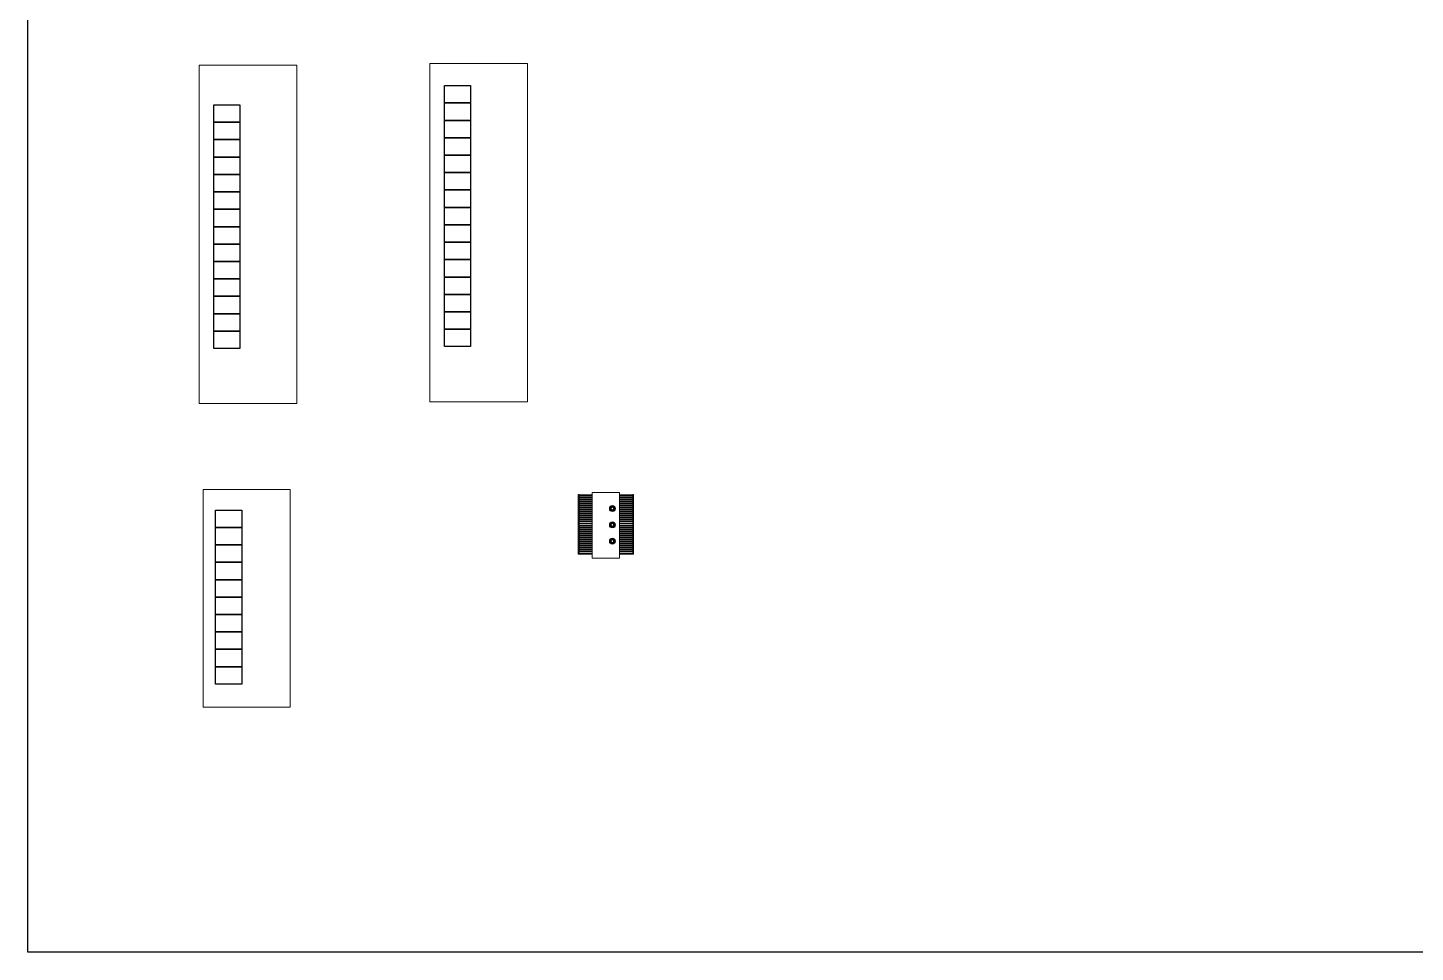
# Model space of a CAD drawing. Header units: metres. Extents: x 6 to 133, y 1 to 86.
# Drawn here: x 5.9 to 69.7, y 1.2 to 43.7 of the extents above; entities that cross this region are included whole.
import ezdxf

# ---------------------------------------------------------------- set-up
doc = ezdxf.new("R2010")
doc.units = ezdxf.units.M
doc.linetypes.add('DASHED', pattern=[0.75, 0.5, -0.25])
doc.layers.add('CABINET', color=50, linetype='Continuous')
doc.layers.add('Fence', color=252, linetype='Continuous')
doc.layers.add('KOMPONENTE', color=7, linetype='Continuous', lineweight=5)
doc.layers.add('L-STRUCTUR_SET_A', color=94, linetype='Continuous', lineweight=9)
doc.layers.add('NOPRINT', color=13, linetype='DASHED', plot=False)

# ---------------------------------------------------------------- blocks, each defined once
blk = doc.blocks.new('set_1s_1d')
at = {"layer": 'CABINET'}
for p, q in [((-43.336, -2.658, -0.301), (-42.136, -2.658, -0.301)), ((-43.336, -3.458, -0.301), (-43.336, -2.658, -0.301)), ((-42.136, -2.658, -0.301), (-42.136, -3.458, -0.301)), ((-53.943, -3.544, -0.301), (-52.743, -3.544, -0.301)), ((-53.943, -4.344, -0.301), (-53.943, -3.544, -0.301)), ((-52.743, -3.544, -0.301), (-52.743, -4.344, -0.301)), ((-43.336, -3.458, -0.301), (-42.136, -3.458, -0.301)), ((-43.336, -4.258, -0.301), (-43.336, -3.458, -0.301)), ((-42.136, -3.458, -0.301), (-43.336, -3.458, -0.301)), ((-42.136, -3.458, -0.301), (-42.136, -4.258, -0.301)), ((-53.943, -4.344, -0.301), (-52.743, -4.344, -0.301)), ((-53.943, -5.144, -0.301), (-53.943, -4.344, -0.301)), ((-52.743, -4.344, -0.301), (-53.943, -4.344, -0.301)), ((-52.743, -4.344, -0.301), (-52.743, -5.144, -0.301)), ((-43.336, -4.258, -0.301), (-42.136, -4.258, -0.301)), ((-43.336, -5.058, -0.301), (-43.336, -4.258, -0.301)), ((-42.136, -4.258, -0.301), (-43.336, -4.258, -0.301)), ((-42.136, -4.258, -0.301), (-42.136, -5.058, -0.301)), ((-43.336, -5.058, -0.301), (-42.136, -5.058, -0.301)), ((-43.336, -5.858, -0.301), (-43.336, -5.058, -0.301)), ((-42.136, -5.058, -0.301), (-43.336, -5.058, -0.301)), ((-42.136, -5.058, -0.301), (-42.136, -5.858, -0.301)), ((-53.943, -5.144, -0.301), (-52.743, -5.144, -0.301)), ((-53.943, -5.944, -0.301), (-53.943, -5.144, -0.301)), ((-52.743, -5.144, -0.301), (-53.943, -5.144, -0.301)), ((-52.743, -5.144, -0.301), (-52.743, -5.944, -0.301)), ((-53.943, -5.944, -0.301), (-52.743, -5.944, -0.301)), ((-53.943, -6.744, -0.301), (-53.943, -5.944, -0.301)), ((-52.743, -5.944, -0.301), (-53.943, -5.944, -0.301)), ((-52.743, -5.944, -0.301), (-52.743, -6.744, -0.301)), ((-43.336, -5.858, -0.301), (-42.136, -5.858, -0.301)), ((-43.336, -6.658, -0.301), (-43.336, -5.858, -0.301)), ((-42.136, -5.858, -0.301), (-43.336, -5.858, -0.301)), ((-42.136, -5.858, -0.301), (-42.136, -6.658, -0.301)), ((-53.943, -6.744, -0.301), (-52.743, -6.744, -0.301)), ((-53.943, -7.544, -0.301), (-53.943, -6.744, -0.301)), ((-52.743, -6.744, -0.301), (-53.943, -6.744, -0.301)), ((-52.743, -6.744, -0.301), (-52.743, -7.544, -0.301)), ((-43.336, -6.658, -0.301), (-42.136, -6.658, -0.301)), ((-43.336, -7.458, -0.301), (-43.336, -6.658, -0.301)), ((-42.136, -6.658, -0.301), (-43.336, -6.658, -0.301)), ((-42.136, -6.658, -0.301), (-42.136, -7.458, -0.301)), ((-53.943, -7.544, -0.301), (-52.743, -7.544, -0.301)), ((-53.943, -8.344, -0.301), (-53.943, -7.544, -0.301)), ((-52.743, -7.544, -0.301), (-53.943, -7.544, -0.301)), ((-52.743, -7.544, -0.301), (-52.743, -8.344, -0.301)), ((-43.336, -7.458, -0.301), (-42.136, -7.458, -0.301)), ((-43.336, -8.258, -0.301), (-43.336, -7.458, -0.301)), ((-42.136, -7.458, -0.301), (-43.336, -7.458, -0.301)), ((-42.136, -7.458, -0.301), (-42.136, -8.258, -0.301)), ((-43.336, -8.258, -0.301), (-42.136, -8.258, -0.301)), ((-43.336, -9.058, -0.301), (-43.336, -8.258, -0.301)), ((-42.136, -8.258, -0.301), (-43.336, -8.258, -0.301)), ((-42.136, -8.258, -0.301), (-42.136, -9.058, -0.301)), ((-53.943, -8.344, -0.301), (-52.743, -8.344, -0.301)), ((-53.943, -9.144, -0.301), (-53.943, -8.344, -0.301)), ((-52.743, -8.344, -0.301), (-53.943, -8.344, -0.301)), ((-52.743, -8.344, -0.301), (-52.743, -9.144, -0.301)), ((-53.943, -9.144, -0.301), (-52.743, -9.144, -0.301)), ((-53.943, -9.944, -0.301), (-53.943, -9.144, -0.301)), ((-52.743, -9.144, -0.301), (-53.943, -9.144, -0.301)), ((-52.743, -9.144, -0.301), (-52.743, -9.944, -0.301)), ((-43.336, -9.058, -0.301), (-42.136, -9.058, -0.301)), ((-43.336, -9.858, -0.301), (-43.336, -9.058, -0.301)), ((-42.136, -9.058, -0.301), (-43.336, -9.058, -0.301)), ((-42.136, -9.058, -0.301), (-42.136, -9.858, -0.301)), ((-53.943, -9.944, -0.301), (-52.743, -9.944, -0.301)), ((-53.943, -10.744, -0.301), (-53.943, -9.944, -0.301)), ((-52.743, -9.944, -0.301), (-53.943, -9.944, -0.301)), ((-52.743, -9.944, -0.301), (-52.743, -10.744, -0.301)), ((-43.336, -9.858, -0.301), (-42.136, -9.858, -0.301)), ((-43.336, -10.658, -0.301), (-43.336, -9.858, -0.301)), ((-42.136, -9.858, -0.301), (-43.336, -9.858, -0.301)), ((-42.136, -9.858, -0.301), (-42.136, -10.658, -0.301)), ((-53.943, -10.744, -0.301), (-52.743, -10.744, -0.301)), ((-53.943, -11.544, -0.301), (-53.943, -10.744, -0.301)), ((-52.743, -10.744, -0.301), (-53.943, -10.744, -0.301)), ((-52.743, -10.744, -0.301), (-52.743, -11.544, -0.301)), ((-43.336, -10.658, -0.301), (-42.136, -10.658, -0.301)), ((-43.336, -11.458, -0.301), (-43.336, -10.658, -0.301)), ((-42.136, -10.658, -0.301), (-43.336, -10.658, -0.301)), ((-42.136, -10.658, -0.301), (-42.136, -11.458, -0.301)), ((-43.336, -11.458, -0.301), (-42.136, -11.458, -0.301)), ((-43.336, -12.258, -0.301), (-43.336, -11.458, -0.301)), ((-42.136, -11.458, -0.301), (-43.336, -11.458, -0.301)), ((-42.136, -11.458, -0.301), (-42.136, -12.258, -0.301)), ((-53.943, -11.544, -0.301), (-52.743, -11.544, -0.301)), ((-53.943, -12.344, -0.301), (-53.943, -11.544, -0.301)), ((-52.743, -11.544, -0.301), (-53.943, -11.544, -0.301)), ((-52.743, -11.544, -0.301), (-52.743, -12.344, -0.301)), ((-53.943, -12.344, -0.301), (-52.743, -12.344, -0.301)), ((-53.943, -13.144, -0.301), (-53.943, -12.344, -0.301)), ((-52.743, -12.344, -0.301), (-53.943, -12.344, -0.301)), ((-52.743, -12.344, -0.301), (-52.743, -13.144, -0.301)), ((-43.336, -12.258, -0.301), (-42.136, -12.258, -0.301)), ((-43.336, -13.058, -0.301), (-43.336, -12.258, -0.301)), ((-42.136, -12.258, -0.301), (-43.336, -12.258, -0.301)), ((-42.136, -12.258, -0.301), (-42.136, -13.058, -0.301)), ((-52.743, -13.144, -0.301), (-53.943, -13.144, -0.301)), ((-53.943, -13.144, -0.301), (-52.743, -13.144, -0.301)), ((-53.943, -13.944, -0.301), (-53.943, -13.144, -0.301)), ((-52.743, -13.144, -0.301), (-52.743, -13.944, -0.301)), ((-42.136, -13.058, -0.301), (-43.336, -13.058, -0.301)), ((-43.336, -13.058, -0.301), (-42.136, -13.058, -0.301)), ((-43.336, -13.858, -0.301), (-43.336, -13.058, -0.301)), ((-42.136, -13.058, -0.301), (-42.136, -13.858, -0.301)), ((-52.743, -13.944, -0.301), (-53.943, -13.944, -0.301)), ((-53.943, -13.944, -0.301), (-52.743, -13.944, -0.301)), ((-53.943, -14.744, -0.301), (-53.943, -13.944, -0.301)), ((-52.743, -13.944, -0.301), (-52.743, -14.744, -0.301)), ((-42.136, -13.858, -0.301), (-43.336, -13.858, -0.301)), ((-43.336, -13.858, -0.301), (-42.136, -13.858, -0.301)), ((-43.336, -14.658, -0.301), (-43.336, -13.858, -0.301)), ((-42.136, -13.858, -0.301), (-42.136, -14.658, -0.301)), ((-42.136, -14.658, -0.301), (-43.336, -14.658, -0.301)), ((-52.743, -14.744, -0.301), (-53.943, -14.744, -0.301)), ((-53.863, -22.174), (-52.663, -22.174)), ((-53.863, -22.974), (-53.863, -22.174)), ((-52.663, -22.174), (-52.663, -22.974)), ((-53.863, -22.974), (-52.663, -22.974)), ((-53.863, -23.774), (-53.863, -22.974)), ((-52.663, -22.974), (-53.863, -22.974)), ((-52.663, -22.974), (-52.663, -23.774)), ((-53.863, -23.774), (-52.663, -23.774)), ((-53.863, -24.574), (-53.863, -23.774)), ((-52.663, -23.774), (-53.863, -23.774)), ((-52.663, -23.774), (-52.663, -24.574)), ((-53.863, -24.574), (-52.663, -24.574)), ((-53.863, -25.374), (-53.863, -24.574)), ((-52.663, -24.574), (-53.863, -24.574)), ((-52.663, -24.574), (-52.663, -25.374)), ((-53.863, -25.374), (-52.663, -25.374)), ((-53.863, -26.174), (-53.863, -25.374)), ((-52.663, -25.374), (-53.863, -25.374)), ((-52.663, -25.374), (-52.663, -26.174)), ((-53.863, -26.174), (-52.663, -26.174)), ((-53.863, -26.974), (-53.863, -26.174)), ((-52.663, -26.174), (-53.863, -26.174)), ((-52.663, -26.174), (-52.663, -26.974)), ((-53.863, -26.974), (-52.663, -26.974)), ((-53.863, -27.774), (-53.863, -26.974)), ((-52.663, -26.974), (-53.863, -26.974)), ((-52.663, -26.974), (-52.663, -27.774)), ((-53.863, -27.774), (-52.663, -27.774)), ((-53.863, -28.574), (-53.863, -27.774)), ((-52.663, -27.774), (-53.863, -27.774)), ((-52.663, -27.774), (-52.663, -28.574)), ((-53.863, -28.574), (-52.663, -28.574)), ((-53.863, -29.374), (-53.863, -28.574)), ((-52.663, -28.574), (-53.863, -28.574)), ((-52.663, -28.574), (-52.663, -29.374)), ((-53.863, -29.374), (-52.663, -29.374)), ((-53.863, -30.174), (-53.863, -29.374)), ((-52.663, -29.374), (-53.863, -29.374)), ((-52.663, -29.374), (-52.663, -30.174)), ((-52.663, -30.174), (-53.863, -30.174))]:
    blk.add_line(p, q, dxfattribs=at)
at = {"layer": 'Fence', "color": 52, "true_color": 0xc8c92d}
for p, q in [((-62.5, -42.5), (-62.5, 42.5)), ((62.5, -42.5), (-62.5, -42.5))]:
    blk.add_line(p, q, dxfattribs=at)
at = {"layer": 'KOMPONENTE', "color": 1, "elevation": 193.793, "flags": 128}
for points in [[(-37.182, -21.463), (-37.182, -24.199), (-37.148, -24.199), (-37.148, -24.192)], [(-37.148, -21.465), (-37.148, -21.463), (-37.182, -21.463)], [(-37.148, -21.558), (-37.148, -21.495)], [(-37.148, -21.651), (-37.148, -21.588)], [(-37.148, -21.744), (-37.148, -21.681)], [(-34.646, -21.463), (-34.646, -24.199), (-34.68, -24.199), (-34.68, -24.192)], [(-34.68, -21.465), (-34.68, -21.463), (-34.646, -21.463)], [(-34.68, -21.558), (-34.68, -21.495)], [(-34.68, -21.651), (-34.68, -21.588)], [(-34.68, -21.744), (-34.68, -21.681)], [(-37.148, -21.837), (-37.148, -21.774)], [(-37.148, -21.93), (-37.148, -21.867)], [(-37.148, -22.023), (-37.148, -21.96)], [(-37.148, -22.116), (-37.148, -22.053)], [(-37.148, -22.209), (-37.148, -22.146)], [(-37.148, -22.302), (-37.148, -22.239)], [(-37.148, -22.395), (-37.148, -22.332)], [(-34.68, -21.837), (-34.68, -21.774)], [(-34.68, -21.93), (-34.68, -21.867)], [(-34.68, -22.023), (-34.68, -21.96)], [(-34.68, -22.116), (-34.68, -22.053)], [(-34.68, -22.209), (-34.68, -22.146)], [(-34.68, -22.302), (-34.68, -22.239)], [(-34.68, -22.395), (-34.68, -22.332)], [(-37.148, -22.488), (-37.148, -22.425)], [(-37.148, -22.581), (-37.148, -22.518)], [(-37.148, -22.674), (-37.148, -22.611)], [(-37.148, -22.767), (-37.148, -22.704)], [(-37.148, -22.86), (-37.148, -22.797)], [(-37.148, -22.953), (-37.148, -22.89)], [(-34.68, -22.488), (-34.68, -22.425)], [(-34.68, -22.581), (-34.68, -22.518)], [(-34.68, -22.674), (-34.68, -22.611)], [(-34.68, -22.767), (-34.68, -22.704)], [(-34.68, -22.86), (-34.68, -22.797)], [(-34.68, -22.953), (-34.68, -22.89)], [(-37.148, -23.046), (-37.148, -22.983)], [(-37.148, -23.139), (-37.148, -23.076)], [(-37.148, -23.232), (-37.148, -23.169)], [(-37.148, -23.325), (-37.148, -23.262)], [(-37.148, -23.418), (-37.148, -23.355)], [(-37.148, -23.511), (-37.148, -23.448)], [(-37.148, -23.604), (-37.148, -23.541)], [(-34.68, -23.046), (-34.68, -22.983)], [(-34.68, -23.139), (-34.68, -23.076)], [(-34.68, -23.232), (-34.68, -23.169)], [(-34.68, -23.325), (-34.68, -23.262)], [(-34.68, -23.418), (-34.68, -23.355)], [(-34.68, -23.511), (-34.68, -23.448)], [(-34.68, -23.604), (-34.68, -23.541)], [(-37.148, -23.697), (-37.148, -23.634)], [(-37.148, -23.79), (-37.148, -23.727)], [(-37.148, -23.883), (-37.148, -23.82)], [(-37.148, -23.976), (-37.148, -23.913)], [(-37.148, -24.069), (-37.148, -24.006)], [(-37.148, -24.162), (-37.148, -24.099)], [(-34.68, -23.697), (-34.68, -23.634)], [(-34.68, -23.79), (-34.68, -23.727)], [(-34.68, -23.883), (-34.68, -23.82)], [(-34.68, -23.976), (-34.68, -23.913)], [(-34.68, -24.069), (-34.68, -24.006)], [(-34.68, -24.162), (-34.68, -24.099)]]:
    blk.add_lwpolyline(points, dxfattribs=at)
at = {"layer": 'KOMPONENTE', "color": 1, "elevation": 193.793}
for points in [[(-37.148, -21.495), (-36.54, -21.495), (-36.54, -21.465), (-37.148, -21.465)], [(-37.148, -21.588), (-36.54, -21.588), (-36.54, -21.558), (-37.148, -21.558)], [(-37.148, -21.681), (-36.54, -21.681), (-36.54, -21.651), (-37.148, -21.651)], [(-34.68, -21.495), (-35.288, -21.495), (-35.288, -21.465), (-34.68, -21.465)], [(-34.68, -21.588), (-35.288, -21.588), (-35.288, -21.558), (-34.68, -21.558)], [(-34.68, -21.681), (-35.288, -21.681), (-35.288, -21.651), (-34.68, -21.651)], [(-37.148, -21.774), (-36.54, -21.774), (-36.54, -21.744), (-37.148, -21.744)], [(-37.148, -21.867), (-36.54, -21.867), (-36.54, -21.837), (-37.148, -21.837)], [(-37.148, -21.96), (-36.54, -21.96), (-36.54, -21.93), (-37.148, -21.93)], [(-37.148, -22.053), (-36.54, -22.053), (-36.54, -22.023), (-37.148, -22.023)], [(-37.148, -22.146), (-36.54, -22.146), (-36.54, -22.116), (-37.148, -22.116)], [(-37.148, -22.239), (-36.54, -22.239), (-36.54, -22.209), (-37.148, -22.209)], [(-37.148, -22.332), (-36.54, -22.332), (-36.54, -22.302), (-37.148, -22.302)], [(-34.68, -21.774), (-35.288, -21.774), (-35.288, -21.744), (-34.68, -21.744)], [(-34.68, -21.867), (-35.288, -21.867), (-35.288, -21.837), (-34.68, -21.837)], [(-34.68, -21.96), (-35.288, -21.96), (-35.288, -21.93), (-34.68, -21.93)], [(-34.68, -22.053), (-35.288, -22.053), (-35.288, -22.023), (-34.68, -22.023)], [(-34.68, -22.146), (-35.288, -22.146), (-35.288, -22.116), (-34.68, -22.116)], [(-34.68, -22.239), (-35.288, -22.239), (-35.288, -22.209), (-34.68, -22.209)], [(-34.68, -22.332), (-35.288, -22.332), (-35.288, -22.302), (-34.68, -22.302)], [(-37.148, -22.425), (-36.54, -22.425), (-36.54, -22.395), (-37.148, -22.395)], [(-37.148, -22.518), (-36.54, -22.518), (-36.54, -22.488), (-37.148, -22.488)], [(-37.148, -22.611), (-36.54, -22.611), (-36.54, -22.581), (-37.148, -22.581)], [(-37.148, -22.704), (-36.54, -22.704), (-36.54, -22.674), (-37.148, -22.674)], [(-37.148, -22.797), (-36.54, -22.797), (-36.54, -22.767), (-37.148, -22.767)], [(-37.148, -22.89), (-36.54, -22.89), (-36.54, -22.86), (-37.148, -22.86)], [(-37.148, -22.983), (-36.54, -22.983), (-36.54, -22.953), (-37.148, -22.953)], [(-34.68, -22.425), (-35.288, -22.425), (-35.288, -22.395), (-34.68, -22.395)], [(-34.68, -22.518), (-35.288, -22.518), (-35.288, -22.488), (-34.68, -22.488)], [(-34.68, -22.611), (-35.288, -22.611), (-35.288, -22.581), (-34.68, -22.581)], [(-34.68, -22.704), (-35.288, -22.704), (-35.288, -22.674), (-34.68, -22.674)], [(-34.68, -22.797), (-35.288, -22.797), (-35.288, -22.767), (-34.68, -22.767)], [(-34.68, -22.89), (-35.288, -22.89), (-35.288, -22.86), (-34.68, -22.86)], [(-34.68, -22.983), (-35.288, -22.983), (-35.288, -22.953), (-34.68, -22.953)], [(-37.148, -23.076), (-36.54, -23.076), (-36.54, -23.046), (-37.148, -23.046)], [(-37.148, -23.169), (-36.54, -23.169), (-36.54, -23.139), (-37.148, -23.139)], [(-37.148, -23.262), (-36.54, -23.262), (-36.54, -23.232), (-37.148, -23.232)], [(-37.148, -23.355), (-36.54, -23.355), (-36.54, -23.325), (-37.148, -23.325)], [(-37.148, -23.448), (-36.54, -23.448), (-36.54, -23.418), (-37.148, -23.418)], [(-37.148, -23.541), (-36.54, -23.541), (-36.54, -23.511), (-37.148, -23.511)], [(-37.148, -23.634), (-36.54, -23.634), (-36.54, -23.604), (-37.148, -23.604)], [(-34.68, -23.076), (-35.288, -23.076), (-35.288, -23.046), (-34.68, -23.046)], [(-34.68, -23.169), (-35.288, -23.169), (-35.288, -23.139), (-34.68, -23.139)], [(-34.68, -23.262), (-35.288, -23.262), (-35.288, -23.232), (-34.68, -23.232)], [(-34.68, -23.355), (-35.288, -23.355), (-35.288, -23.325), (-34.68, -23.325)], [(-34.68, -23.448), (-35.288, -23.448), (-35.288, -23.418), (-34.68, -23.418)], [(-34.68, -23.541), (-35.288, -23.541), (-35.288, -23.511), (-34.68, -23.511)], [(-34.68, -23.634), (-35.288, -23.634), (-35.288, -23.604), (-34.68, -23.604)], [(-37.148, -23.727), (-36.54, -23.727), (-36.54, -23.697), (-37.148, -23.697)], [(-37.148, -23.82), (-36.54, -23.82), (-36.54, -23.79), (-37.148, -23.79)], [(-37.148, -23.913), (-36.54, -23.913), (-36.54, -23.883), (-37.148, -23.883)], [(-37.148, -24.006), (-36.54, -24.006), (-36.54, -23.976), (-37.148, -23.976)], [(-37.148, -24.099), (-36.54, -24.099), (-36.54, -24.069), (-37.148, -24.069)], [(-37.148, -24.192), (-36.54, -24.192), (-36.54, -24.162), (-37.148, -24.162)], [(-34.68, -23.727), (-35.288, -23.727), (-35.288, -23.697), (-34.68, -23.697)], [(-34.68, -23.82), (-35.288, -23.82), (-35.288, -23.79), (-34.68, -23.79)], [(-34.68, -23.913), (-35.288, -23.913), (-35.288, -23.883), (-34.68, -23.883)], [(-34.68, -24.006), (-35.288, -24.006), (-35.288, -23.976), (-34.68, -23.976)], [(-34.68, -24.099), (-35.288, -24.099), (-35.288, -24.069), (-34.68, -24.069)], [(-34.68, -24.192), (-35.288, -24.192), (-35.288, -24.162), (-34.68, -24.162)]]:
    blk.add_lwpolyline(points, dxfattribs=at)
at = {"layer": 'KOMPONENTE', "color": 1, "elevation": -96.803}
blk.add_lwpolyline([(-36.54, -24.381), (-36.54, -21.358), (-35.288, -21.358), (-35.288, -24.381)], close=True, dxfattribs=at)
at = {"layer": 'KOMPONENTE', "color": 1}
for centre, radius in [((-35.616, -22.105, 193.793), 0.136), ((-35.616, -22.105, 193.793), 0.121), ((-35.616, -22.105, 193.793), 0.106), ((-35.616, -22.105, 193.793), 0.0913), ((-35.616, -22.105, 193.793), 0.0763), ((-35.616, -22.105, 193.793), 0.0613), ((-35.616, -22.105, 193.793), 0.0613), ((-35.616, -22.855, 193.322), 0.136), ((-35.616, -22.855, 193.322), 0.121), ((-35.616, -22.855, 193.322), 0.106), ((-35.616, -22.855, 193.322), 0.0913), ((-35.616, -22.855, 193.322), 0.0763), ((-35.616, -22.855, 193.322), 0.0613), ((-35.616, -22.855, 193.322), 0.0613), ((-35.616, -23.605, 193.359), 0.136), ((-35.616, -23.605, 193.359), 0.121), ((-35.616, -23.605, 193.359), 0.106), ((-35.616, -23.605, 193.359), 0.0913), ((-35.616, -23.605, 193.359), 0.0763), ((-35.616, -23.605, 193.359), 0.0613), ((-35.616, -23.605, 193.359), 0.0613)]:
    blk.add_circle(centre, radius, dxfattribs=at)
at = {"layer": 'L-STRUCTUR_SET_A'}
for p, q in [((-50.12, -1.724, -0.201), (-54.62, -1.724, -0.201)), ((-54.62, -1.724, -0.201), (-54.62, -17.28, -0.201)), ((-50.12, -17.28, -0.201), (-50.12, -1.724, -0.201)), ((-39.513, -1.639, -0.201), (-44.013, -1.639, -0.201)), ((-44.013, -1.639, -0.201), (-44.013, -17.194, -0.201)), ((-39.513, -17.194, -0.201), (-39.513, -1.639, -0.201)), ((-44.013, -17.194, -0.201), (-39.513, -17.194, -0.201)), ((-54.62, -17.28, -0.201), (-50.12, -17.28, -0.201)), ((-54.439, -31.231), (-54.439, -21.231)), ((-54.439, -21.231), (-50.439, -21.231)), ((-50.439, -21.231), (-50.439, -31.231)), ((-50.439, -31.231), (-54.439, -31.231))]:
    blk.add_line(p, q, dxfattribs=at)
at = {"layer": 'NOPRINT'}
blk.add_line((62.5, -42.5), (-40.574, -42.5), dxfattribs=at)

msp = doc.modelspace()

# ---------------------------------------------------------------- block references
msp.add_blockref('set_1s_1d', (68.441, 43.655))

doc.saveas('drawing.dxf')
